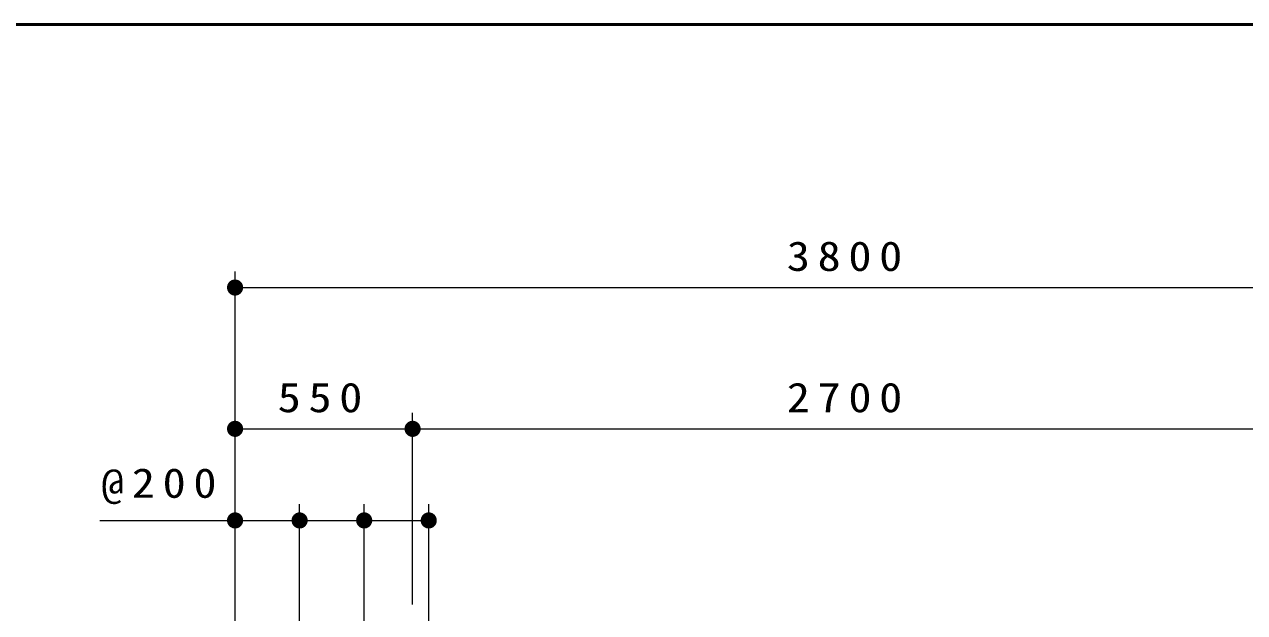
# Model space of a CAD drawing. Units: millimetres on the paper, with parts at other scales. Extents: x -385 to 0, y -10 to 267.
# Drawn here: x -322.2 to -246.6, y 230.6 to 267 of the extents above; entities that cross this region are included whole.
import ezdxf

# ---------------------------------------------------------------- set-up
doc = ezdxf.new("R2010")
doc.units = ezdxf.units.MM
doc.layers.add('LY_1', color=7, linetype='Continuous', lineweight=25)
doc.layers.add('LY_2', color=7, linetype='Continuous', lineweight=13)
doc.styles.add('ＭＳ ゴシック', font='')
doc.styles.get('ＭＳ ゴシック').set_extended_font_data('MS Gothic')

# ---------------------------------------------------------------- blocks, each defined once
blk = doc.blocks.new('filled_dot')
at = {"color": 0, "linetype": 'Continuous', "lineweight": -2, "const_width": 1.25}
blk.add_lwpolyline([(-0.625, 0, 1), (0.625, 0, 1)], format="xyb", close=True, dxfattribs=at)

msp = doc.modelspace()

# ---------------------------------------------------------------- linework, layer by layer
at = {"layer": 'LY_1', "lineweight": 13}
for p, q in [((-309.177, 221.031), (-309.177, 251.704)), ((-309.177, 250.704), (-233.177, 250.704)), ((-298.177, 231.074), (-298.177, 242.953)), ((-309.177, 241.953), (-298.177, 241.953)), ((-298.177, 241.953), (-244.177, 241.953)), ((-309.177, 221.031), (-309.177, 237.281)), ((-305.177, 218.781), (-305.177, 237.281)), ((-301.177, 218.781), (-301.177, 237.281)), ((-297.177, 218.781), (-297.177, 237.281)), ((-317.562, 236.281), (-305.177, 236.281)), ((-305.177, 236.281), (-301.177, 236.281)), ((-301.177, 236.281), (-297.177, 236.281))]:
    msp.add_line(p, q, dxfattribs=at)
at = {"layer": 'LY_2', "lineweight": 50}
msp.add_line((0, 267), (-385, 267), dxfattribs=at)

# ---------------------------------------------------------------- block references
at = {"layer": 'LY_1', "lineweight": 13, "xscale": 0.4, "yscale": 0.4}
for p in [(-309.177, 250.704), (-309.177, 241.953), (-298.177, 241.953), (-309.177, 236.281), (-305.177, 236.281), (-301.177, 236.281)]:
    msp.add_blockref('filled_dot', p, dxfattribs=at)
at = {"layer": 'LY_1', "lineweight": 13, "xscale": 0.4, "yscale": 0.4, "rotation": 180}
for p in [(-298.177, 241.953), (-305.177, 236.281), (-301.177, 236.281), (-297.177, 236.281)]:
    msp.add_blockref('filled_dot', p, dxfattribs=at)

# ---------------------------------------------------------------- texts
at = {"layer": 'LY_1', "char_height": 1.833, "attachment_point": 8, "style": 'ＭＳ ゴシック'}
for s, insert in [('\\T1.33;\\W1.15;3800', (-271.177, 251.704)), ('\\T1.33;\\W1.15;550', (-303.677, 242.953)), ('\\T1.33;\\W1.15;2700', (-271.177, 242.953)), ('\\T1.33;\\W1.15;@200', (-313.667, 237.281))]:
    msp.add_mtext(s, dxfattribs=dict(at, insert=insert))

doc.saveas('drawing.dxf')
